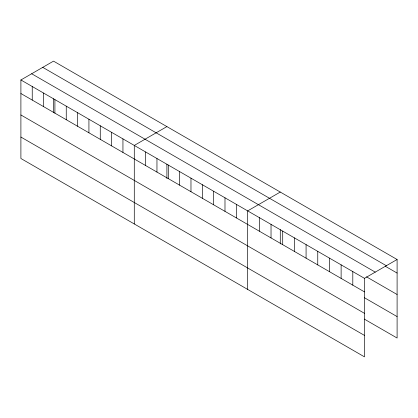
<?xml version="1.0" encoding="UTF-8"?>
<svg xmlns="http://www.w3.org/2000/svg" width="418" height="418" viewBox="0 0 418 418"><rect width="100%" height="100%" fill="white"/><g stroke="black" fill="none" stroke-linecap="round" stroke-linejoin="round"><path stroke-width="0.63" d="M20.9 79.969L364.486 278.336L364.486 356.862L20.9 158.495L20.9 79.969L53.514 61.138L397.1 259.505L397.1 338.031L364.282 319.08M166.897 126.602L134.282 145.433L134.282 223.954M280.279 192.061L247.665 210.891L247.665 289.413M364.486 278.336L397.1 259.505M42.751 67.355L386.336 265.723M385.417 266.318L397.1 273.064M31.663 73.756L375.249 272.123M366.502 276.836L397.1 294.502M20.9 93.527L364.486 291.889M364.282 297.642L397.1 316.588M20.9 114.966L364.486 313.333M20.9 137.052L364.486 335.419M352.802 271.595L352.802 285.149M341.119 264.85L341.119 278.404M329.441 258.105L329.441 271.658M317.758 251.359L317.758 264.913M306.075 244.614L306.075 258.167M294.392 237.868L294.392 251.427M282.709 231.128L282.709 244.682M280.279 229.654L280.279 243.95M271.031 224.382L271.031 237.936M259.348 217.637L259.348 231.191M236.327 204.345L236.327 217.903M224.988 197.803L224.988 211.356M213.65 191.256L213.65 204.81M202.312 184.709L202.312 198.263M190.974 178.162L190.974 191.716M179.636 171.615L179.636 185.169M168.297 165.068L168.297 178.627M166.897 164.196L166.897 178.486M156.959 158.521L156.959 172.08M145.621 151.98L145.621 165.533M122.944 138.886L122.944 152.439M111.606 132.339L111.606 145.892M100.268 125.792L100.268 139.346M88.929 119.245L88.929 132.804M77.591 112.703L77.591 126.257M66.253 106.156L66.253 119.71M54.915 99.609L54.915 113.163M53.514 98.732L53.514 112.374M43.577 93.062L43.577 106.616M32.238 86.516L32.238 100.069"/></g></svg>
